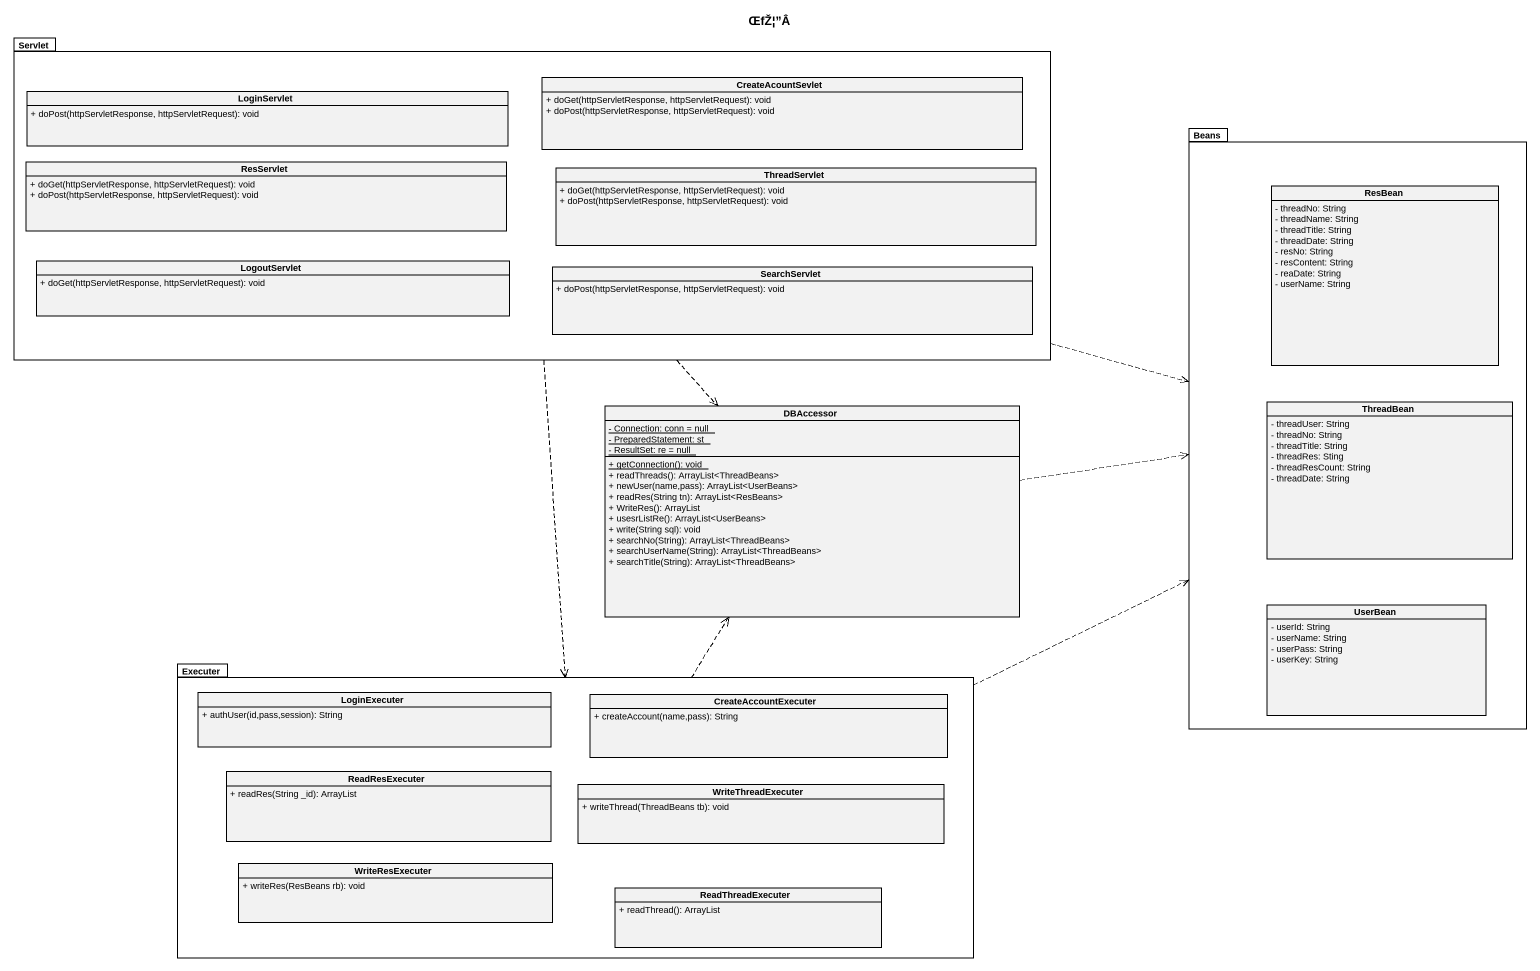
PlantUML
@startuml
title ŒfŽ¦”Â
hide circle
hide empty members
skinparam classAttributeIconSize 0
package Servlet {
  class LoginServlet {
    + doPost(httpServletResponse, httpServletRequest): void
  }
  class CreateAcountSevlet {
    + doGet(httpServletResponse, httpServletRequest): void
    + doPost(httpServletResponse, httpServletRequest): void
  }
  class ResServlet {
    + doGet(httpServletResponse, httpServletRequest): void
    + doPost(httpServletResponse, httpServletRequest): void
  }
  class ThreadServlet {
    + doGet(httpServletResponse, httpServletRequest): void
    + doPost(httpServletResponse, httpServletRequest): void
  }
  class LogoutServlet {
    + doGet(httpServletResponse, httpServletRequest): void
  }
  class SearchServlet {
    + doPost(httpServletResponse, httpServletRequest): void
  }
}
package Beans {
  class ResBean {
    - threadNo: String
    - threadName: String
    - threadTitle: String
    - threadDate: String
    - resNo: String
    - resContent: String
    - reaDate: String
    - userName: String
  }
  class ThreadBean {
    - threadUser: String
    - threadNo: String
    - threadTitle: String
    - threadRes: Sting
    - threadResCount: String
    - threadDate: String
  }
  class UserBean {
    - userId: String
    - userName: String
    - userPass: String
    - userKey: String
  }
}
class DBAccessor {
  {static} - Connection: conn = null
  {static} - PreparedStatement: st
  {static} - ResultSet: re = null
  {static} + getConnection(): void
  + readThreads(): ArrayList<ThreadBeans>
  + newUser(name,pass): ArrayList<UserBeans>
  + readRes(String tn): ArrayList<ResBeans>
  + WriteRes(): ArrayList
  + usesrListRe(): ArrayList<UserBeans>
  + write(String sql): void
  + searchNo(String): ArrayList<ThreadBeans>
  + searchUserName(String): ArrayList<ThreadBeans>
  + searchTitle(String): ArrayList<ThreadBeans>
}
package Executer {
  class LoginExecuter {
    + authUser(id,pass,session): String
  }
  class CreateAccountExecuter {
    + createAccount(name,pass): String
  }
  class ReadResExecuter {
    + readRes(String _id): ArrayList
  }
  class WriteThreadExecuter {
    + writeThread(ThreadBeans tb): void
  }
  class WriteResExecuter {
    + writeRes(ResBeans rb): void
  }
  class ReadThreadExecuter {
    + readThread(): ArrayList
  }
}
Servlet .right.> Beans
Servlet ..> DBAccessor
Servlet ..> Executer
DBAccessor .right.> Beans
Executer .right.> Beans
Executer .up.> DBAccessor
@enduml
